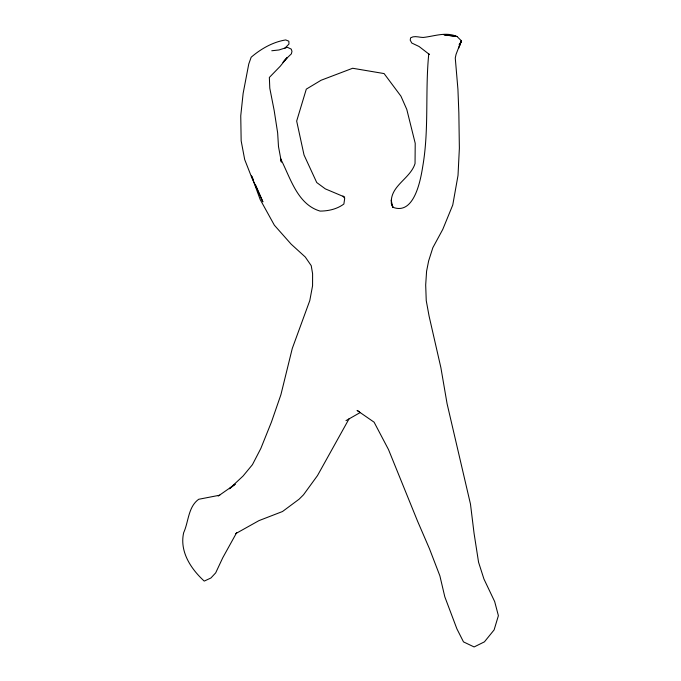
<?xml version="1.0" encoding="UTF-8"?>
<svg xmlns="http://www.w3.org/2000/svg" width="681" height="681" viewBox="0 0 681 681"><rect width="100%" height="100%" fill="white"/><g stroke="black" fill="none" stroke-linecap="round" stroke-linejoin="round"><path stroke-width="1.02" d="M428.783 53.697C425.021 91.305 429.226 129.186 422.731 166.539C420.586 180.116 414.261 215.017 393.329 207.424L391.379 203.593C389.762 185.802 410.328 178.907 415.044 163.551L415.214 143.299L406.787 109.411L400.939 96.166L384.093 73.574L352.647 68.262L321.083 80.256L306.305 89.134L296.669 121.073L304.024 154.979L316.733 182.534L325.331 188.875L344.697 197.047M458.653 48.274L461.335 40.749L457.079 36.553L444.003 34.791L456.074 36.416M349.132 418.687L317.516 475.542L303.496 494.806L299.104 499.19L282.513 511.516L258.959 520.625L235.703 533.632M236.707 532.568L222.738 557.799L215.673 572.891L210.897 578.007L204.24 581.097C190.918 568.941 179.375 551.482 183.666 532.678C188.688 521.663 188.067 506.953 198.69 499.284L219.784 495.189M459.113 44.469L461.309 41.524L459.326 46.112L461.335 40.749L456.074 54.301L455.266 58.03L457.938 89.441L458.849 112.969L459.369 148.254L458.015 175.434L452.754 205.007L442.778 229.369L432.844 247.697L428.638 260.917L426.587 271.208L425.685 284.981L426.246 300.619L429.09 316.12L440.896 367.714L447.077 403.705L470.477 504.093L474.061 533.3L478.564 562.242L483.927 578.986L494.67 601.561L498.39 615.684L494.108 629.908L484.421 641.851L474.112 646.95L463.489 641.885L456.891 628.835L444.812 596.82L439.883 575.854L429.481 548.784L417.581 521.22L388.502 449.571L374.099 422.186L357.074 410.422L359.568 411.928M284.496 48.564L288.965 44.078L288.855 41.209L285.722 39.932C272.877 41.975 260.934 48.853 251.17 57.221L248.769 63.971L243.126 93.433L240.751 115.796L241.159 140.848L244.692 159.567L251.834 177.767L262.9 201.857L255.29 184.304M218.218 496.074L235.209 484.234L229.446 488.771L243.083 476.002L252.438 464.663L260.84 448.438L271.438 422.067L280.904 394.716L292.268 348.493L309.795 300.568L312.57 285.739L312.605 273.805L311.234 265.675L305.275 257.009L291.17 244.181L274.366 225.207L260.176 199.499L251.425 175.553M345.982 420.637L360.402 412.431M271.77 50.76L278.98 49.968L287.365 47.287L291.204 49.083L291.979 51.305L291.391 53.842L284.547 60.371L283.041 62.397L287.024 57.74L280.283 66.21L269.353 77.447L269.795 88.232L274.179 110.509L277.652 132.914L278.486 146.534L281.381 162.095L280.555 158.69C290.387 177.579 297.248 204.385 320.104 211.093C328.412 211.059 337.172 209.084 343.879 204.011L344.697 198.435L343.028 196.009M457.079 36.553C445.953 31.539 434.487 36.229 423.19 37.464C419.079 37.438 414.346 35.378 410.6 37.838L410.209 40.153L411.792 43.039L419.079 46.504L429.524 54.548M251.902 176.507L253.17 179.426M391.379 203.593L392.784 207.433L391.192 200.18"/></g></svg>
